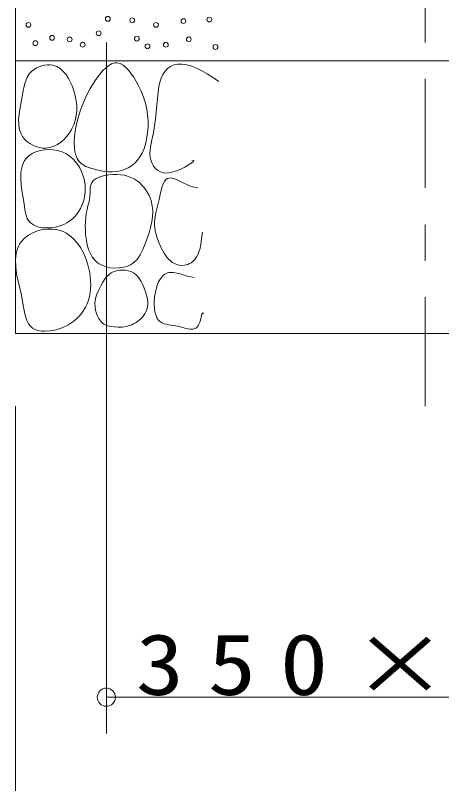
# Model space of a CAD drawing. Units: millimetres on the paper. Extents: x 0 to 420, y -594 to 297.
# Drawn here: x 325.12 to 336.82, y -398.51 to -377.39 of the extents above; entities that cross this region are included whole.
import ezdxf

# ---------------------------------------------------------------- set-up
doc = ezdxf.new("R2010")
doc.units = ezdxf.units.MM
doc.linetypes.add('USER2', pattern=[6, 3, -1, 1, -1])
for name, color, linetype, lineweight in [('0_2', 7, 'Continuous', 13), ('2D_DIMENSION', 7, 'Continuous', 13), ('FOOTING_C', 7, 'USER2', 13), ('HAT', 7, 'Continuous', 13)]:
    doc.layers.add(name, color=color, linetype=linetype, lineweight=lineweight)
doc.styles.add('ＭＳ ゴシック', font='')
doc.styles.get('ＭＳ ゴシック').set_extended_font_data('MS Gothic')

msp = doc.modelspace()

# ---------------------------------------------------------------- linework, layer by layer
at = {"layer": '0_2'}
for p, q in [((325.115, -376.134), (325.115, -386.134)), ((325.115, -378.634), (347.615, -378.634)), ((325.115, -386.134), (347.615, -386.134)), ((327.615, -396.134), (328.115, -396.134))]:
    msp.add_line(p, q, dxfattribs=at)
msp.add_circle((327.615, -396.134), 0.25, dxfattribs=at)
at = {"layer": '2D_DIMENSION'}
for p, q in [((327.615, -378.134), (327.615, -397.134)), ((325.115, -388.134), (325.115, -407.134)), ((328.115, -396.134), (344.615, -396.134))]:
    msp.add_line(p, q, dxfattribs=at)
at = {"layer": 'FOOTING_C'}
msp.add_line((336.365, -331.134), (336.365, -388.634), dxfattribs=at)
at = {"layer": 'HAT'}
for p, q in [((327.759, -378.725), (327.81, -378.706)), ((327.81, -378.706), (327.86, -378.697)), ((327.86, -378.697), (327.911, -378.696)), ((327.911, -378.696), (327.993, -378.716)), ((325.498, -378.999), (325.569, -378.92)), ((325.569, -378.92), (325.628, -378.873)), ((325.628, -378.873), (325.694, -378.832)), ((325.694, -378.832), (325.765, -378.799)), ((325.765, -378.799), (325.841, -378.773)), ((325.841, -378.773), (325.918, -378.756)), ((325.918, -378.756), (325.996, -378.748)), ((325.996, -378.748), (326.072, -378.749)), ((326.072, -378.749), (326.146, -378.76)), ((326.146, -378.76), (326.2, -378.775)), ((326.2, -378.775), (326.251, -378.796)), ((326.251, -378.796), (326.3, -378.822)), ((326.3, -378.822), (326.346, -378.853)), ((326.346, -378.853), (326.431, -378.928)), ((327.418, -379.028), (327.511, -378.917)), ((327.511, -378.917), (327.609, -378.823)), ((327.609, -378.823), (327.709, -378.751)), ((327.709, -378.751), (327.759, -378.725)), ((327.993, -378.716), (328.073, -378.759)), ((328.073, -378.759), (328.152, -378.822)), ((328.152, -378.822), (328.227, -378.9)), ((328.227, -378.9), (328.299, -378.992)), ((329.226, -378.92), (329.168, -379.01)), ((329.293, -378.849), (329.226, -378.92)), ((329.372, -378.792), (329.293, -378.849)), ((329.464, -378.752), (329.372, -378.792)), ((329.569, -378.729), (329.464, -378.752)), ((329.687, -378.727), (329.569, -378.729)), ((329.819, -378.746), (329.687, -378.727)), ((329.964, -378.788), (329.819, -378.746)), ((330.124, -378.856), (329.964, -378.788)), ((330.253, -378.924), (330.124, -378.856)), ((325.399, -379.185), (325.443, -379.088)), ((325.443, -379.088), (325.498, -378.999)), ((326.431, -378.928), (326.507, -379.018)), ((326.507, -379.018), (326.575, -379.12)), ((326.575, -379.12), (326.633, -379.23)), ((327.329, -379.15), (327.418, -379.028)), ((328.299, -378.992), (328.367, -379.092)), ((328.367, -379.092), (328.488, -379.305)), ((329.122, -379.112), (329.086, -379.224)), ((329.168, -379.01), (329.122, -379.112)), ((330.381, -378.999), (330.253, -378.924)), ((330.607, -379.144), (330.381, -378.999)), ((325.318, -379.506), (325.366, -379.289)), ((325.366, -379.289), (325.399, -379.185)), ((326.633, -379.23), (326.682, -379.347)), ((327.173, -379.402), (327.329, -379.15)), ((328.488, -379.305), (328.569, -379.474)), ((329.086, -379.224), (329.059, -379.344)), ((330.702, -379.209), (330.607, -379.144)), ((325.28, -379.722), (325.318, -379.506)), ((326.682, -379.347), (326.724, -379.466)), ((326.724, -379.466), (326.761, -379.604)), ((327.07, -379.595), (327.173, -379.402)), ((328.569, -379.474), (328.635, -379.64)), ((329.059, -379.344), (329.023, -379.596)), ((325.233, -379.976), (325.28, -379.722)), ((326.761, -379.604), (326.787, -379.742)), ((326.787, -379.742), (326.801, -379.879)), ((326.985, -379.781), (327.07, -379.595)), ((328.635, -379.64), (328.686, -379.803)), ((329.023, -379.596), (329.002, -379.851)), ((325.215, -380.108), (325.233, -379.976)), ((326.801, -379.879), (326.801, -380.013)), ((326.852, -380.171), (326.914, -379.969)), ((326.914, -379.969), (326.985, -379.781)), ((328.686, -379.803), (328.724, -379.965)), ((328.724, -379.965), (328.748, -380.126)), ((329.002, -379.851), (328.966, -380.24)), ((325.205, -380.239), (325.215, -380.108)), ((326.788, -380.146), (326.76, -380.275)), ((326.801, -380.013), (326.788, -380.146)), ((326.807, -380.341), (326.852, -380.171)), ((328.748, -380.126), (328.76, -380.289)), ((325.207, -380.367), (325.205, -380.239)), ((325.222, -380.491), (325.207, -380.367)), ((326.76, -380.275), (326.718, -380.402)), ((326.769, -380.519), (326.807, -380.341)), ((328.76, -380.289), (328.758, -380.453)), ((328.966, -380.24), (328.94, -380.43)), ((325.237, -380.551), (325.222, -380.491)), ((325.256, -380.608), (325.237, -380.551)), ((325.281, -380.664), (325.256, -380.608)), ((326.66, -380.524), (326.6, -380.621)), ((326.718, -380.402), (326.66, -380.524)), ((326.741, -380.7), (326.769, -380.519)), ((328.758, -380.453), (328.745, -380.62)), ((328.94, -380.43), (328.905, -380.62)), ((325.312, -380.717), (325.281, -380.664)), ((325.367, -380.788), (325.312, -380.717)), ((325.433, -380.852), (325.367, -380.788)), ((326.451, -380.799), (326.364, -380.874)), ((326.53, -380.714), (326.451, -380.799)), ((326.6, -380.621), (326.53, -380.714)), ((326.729, -380.879), (326.741, -380.7)), ((328.745, -380.62), (328.707, -380.851)), ((328.861, -380.814), (328.824, -381.01)), ((328.905, -380.62), (328.861, -380.814)), ((325.508, -380.908), (325.433, -380.852)), ((325.59, -380.956), (325.508, -380.908)), ((325.677, -380.993), (325.59, -380.956)), ((325.769, -381.02), (325.677, -380.993)), ((325.861, -381.035), (325.769, -381.02)), ((326.063, -381.022), (325.954, -381.037)), ((326.169, -380.988), (326.063, -381.022)), ((326.269, -380.938), (326.169, -380.988)), ((326.364, -380.874), (326.269, -380.938)), ((326.735, -381.049), (326.729, -380.879)), ((328.677, -380.965), (328.64, -381.075)), ((328.707, -380.851), (328.677, -380.965)), ((328.824, -381.01), (328.813, -381.107)), ((325.485, -381.252), (325.576, -381.19)), ((325.576, -381.19), (325.68, -381.141)), ((325.68, -381.141), (325.793, -381.105)), ((325.793, -381.105), (325.912, -381.083)), ((325.954, -381.037), (325.861, -381.035)), ((325.912, -381.083), (326.034, -381.075)), ((326.034, -381.075), (326.156, -381.081)), ((326.156, -381.081), (326.275, -381.101)), ((326.275, -381.101), (326.338, -381.119)), ((326.338, -381.119), (326.399, -381.142)), ((326.399, -381.142), (326.515, -381.199)), ((326.515, -381.199), (326.622, -381.272)), ((326.747, -381.129), (326.735, -381.049)), ((326.766, -381.206), (326.747, -381.129)), ((326.792, -381.277), (326.766, -381.206)), ((328.593, -381.181), (328.537, -381.281)), ((328.64, -381.075), (328.593, -381.181)), ((328.813, -381.107), (328.811, -381.203)), ((328.811, -381.203), (328.819, -381.298)), ((325.308, -381.508), (325.334, -381.443)), ((325.334, -381.443), (325.367, -381.382)), ((325.367, -381.382), (325.408, -381.326)), ((325.408, -381.326), (325.444, -381.287)), ((325.444, -381.287), (325.485, -381.252)), ((326.622, -381.272), (326.718, -381.358)), ((326.718, -381.358), (326.802, -381.457)), ((326.825, -381.342), (326.792, -381.277)), ((326.866, -381.402), (326.825, -381.342)), ((326.916, -381.454), (326.866, -381.402)), ((326.979, -381.502), (326.916, -381.454)), ((328.392, -381.454), (328.306, -381.522)), ((328.47, -381.372), (328.392, -381.454)), ((328.537, -381.281), (328.47, -381.372)), ((328.819, -381.298), (328.841, -381.39)), ((328.841, -381.39), (328.87, -381.464)), ((329.874, -381.501), (329.958, -381.444)), ((329.958, -381.444), (330.007, -381.402)), ((330.012, -381.381), (329.964, -381.39)), ((330.007, -381.402), (330.016, -381.388)), ((330.016, -381.388), (330.012, -381.381)), ((325.265, -381.723), (325.274, -381.649)), ((325.274, -381.649), (325.288, -381.576)), ((325.288, -381.576), (325.308, -381.508)), ((326.802, -381.457), (326.875, -381.565)), ((326.875, -381.565), (326.934, -381.683)), ((327.05, -381.541), (326.979, -381.502)), ((327.128, -381.575), (327.05, -381.541)), ((327.211, -381.602), (327.128, -381.575)), ((327.385, -381.645), (327.211, -381.602)), ((327.558, -381.679), (327.385, -381.645)), ((328, -381.659), (327.889, -381.682)), ((328.108, -381.625), (328, -381.659)), ((328.211, -381.579), (328.108, -381.625)), ((328.306, -381.522), (328.211, -381.579)), ((328.87, -381.464), (328.91, -381.533)), ((328.91, -381.533), (328.961, -381.595)), ((328.961, -381.595), (329.022, -381.648)), ((329.022, -381.648), (329.096, -381.689)), ((329.512, -381.676), (329.641, -381.624)), ((329.641, -381.624), (329.765, -381.563)), ((329.765, -381.563), (329.874, -381.501)), ((325.262, -381.879), (325.265, -381.723)), ((326.934, -381.683), (326.98, -381.807)), ((326.98, -381.807), (327.003, -381.895)), ((327.283, -381.909), (327.337, -381.873)), ((327.337, -381.873), (327.399, -381.844)), ((327.399, -381.844), (327.466, -381.819)), ((327.466, -381.819), (327.538, -381.8)), ((327.538, -381.8), (327.686, -381.775)), ((327.666, -381.692), (327.558, -381.679)), ((327.777, -381.693), (327.666, -381.692)), ((327.686, -381.775), (327.795, -381.765)), ((327.889, -381.682), (327.777, -381.693)), ((327.795, -381.765), (327.9, -381.764)), ((327.9, -381.764), (328.003, -381.77)), ((328.003, -381.77), (328.102, -381.785)), ((328.102, -381.785), (328.197, -381.809)), ((328.197, -381.809), (328.288, -381.842)), ((328.288, -381.842), (328.374, -381.884)), ((329.096, -381.689), (329.181, -381.714)), ((329.181, -381.714), (329.277, -381.723)), ((329.29, -381.871), (329.245, -381.904)), ((329.277, -381.723), (329.387, -381.711)), ((329.327, -381.86), (329.29, -381.871)), ((329.367, -381.857), (329.327, -381.86)), ((329.411, -381.862), (329.367, -381.857)), ((329.387, -381.711), (329.512, -381.676)), ((329.457, -381.874), (329.411, -381.862)), ((329.558, -381.914), (329.457, -381.874)), ((325.272, -382.04), (325.262, -381.879)), ((325.292, -382.202), (325.272, -382.04)), ((327.003, -381.895), (327.02, -381.984)), ((327.02, -381.984), (327.029, -382.075)), ((327.029, -382.075), (327.032, -382.167)), ((327.172, -382.114), (327.184, -382.054)), ((327.184, -382.054), (327.205, -381.999)), ((327.205, -381.999), (327.238, -381.951)), ((327.238, -381.951), (327.283, -381.909)), ((328.374, -381.884), (328.456, -381.935)), ((328.456, -381.935), (328.521, -381.987)), ((328.521, -381.987), (328.583, -382.045)), ((328.583, -382.045), (328.64, -382.108)), ((329.176, -382.019), (329.149, -382.095)), ((329.208, -381.955), (329.176, -382.019)), ((329.245, -381.904), (329.208, -381.955)), ((329.667, -381.966), (329.558, -381.914)), ((329.897, -382.075), (329.667, -381.966)), ((330.013, -382.113), (329.897, -382.075)), ((325.344, -382.513), (325.292, -382.202)), ((327.028, -382.258), (327.017, -382.349)), ((327.032, -382.167), (327.028, -382.258)), ((327.163, -382.382), (327.166, -382.246)), ((327.166, -382.246), (327.172, -382.114)), ((328.64, -382.108), (328.691, -382.176)), ((328.691, -382.176), (328.738, -382.248)), ((328.738, -382.248), (328.779, -382.323)), ((329.105, -382.268), (329.066, -382.448)), ((329.149, -382.095), (329.105, -382.268)), ((330.069, -382.124), (330.013, -382.113)), ((330.124, -382.128), (330.069, -382.124)), ((327, -382.439), (326.975, -382.526)), ((327.017, -382.349), (327, -382.439)), ((327.141, -382.513), (327.155, -382.449)), ((327.155, -382.449), (327.163, -382.382)), ((328.779, -382.323), (328.813, -382.401)), ((328.813, -382.401), (328.841, -382.481)), ((328.841, -382.481), (328.874, -382.625)), ((329.066, -382.448), (328.976, -382.819)), ((325.385, -382.784), (325.344, -382.513)), ((326.906, -382.694), (326.86, -382.773)), ((326.944, -382.612), (326.906, -382.694)), ((326.975, -382.526), (326.944, -382.612)), ((327.084, -382.73), (327.109, -382.621)), ((327.109, -382.621), (327.141, -382.513)), ((328.874, -382.625), (328.887, -382.772)), ((325.399, -382.85), (325.385, -382.784)), ((325.418, -382.913), (325.399, -382.85)), ((325.442, -382.972), (325.418, -382.913)), ((326.75, -382.917), (326.684, -382.981)), ((326.808, -382.847), (326.75, -382.917)), ((326.86, -382.773), (326.808, -382.847)), ((327.048, -382.951), (327.063, -382.84)), ((327.063, -382.84), (327.084, -382.73)), ((328.883, -382.92), (328.863, -383.069)), ((328.887, -382.772), (328.883, -382.92)), ((328.976, -382.819), (328.946, -382.987)), ((325.472, -383.026), (325.442, -382.972)), ((325.511, -383.073), (325.472, -383.026)), ((325.557, -383.114), (325.511, -383.073)), ((325.609, -383.149), (325.557, -383.114)), ((326.464, -383.125), (326.394, -383.155)), ((326.531, -383.09), (326.464, -383.125)), ((326.611, -383.039), (326.531, -383.09)), ((326.684, -382.981), (326.611, -383.039)), ((327.035, -383.178), (327.039, -383.064)), ((327.039, -383.064), (327.048, -382.951)), ((328.863, -383.069), (328.83, -383.219)), ((328.938, -383.071), (328.937, -383.154)), ((328.946, -382.987), (328.938, -383.071)), ((325.594, -383.365), (325.725, -383.314)), ((325.667, -383.178), (325.609, -383.149)), ((325.73, -383.201), (325.667, -383.178)), ((325.725, -383.314), (325.862, -383.28)), ((325.797, -383.217), (325.73, -383.201)), ((325.868, -383.228), (325.797, -383.217)), ((325.862, -383.28), (326.002, -383.262)), ((325.941, -383.234), (325.868, -383.228)), ((326.016, -383.234), (325.941, -383.234)), ((326.002, -383.262), (326.141, -383.263)), ((326.093, -383.228), (326.016, -383.234)), ((326.169, -383.217), (326.093, -383.228)), ((326.141, -383.263), (326.275, -383.282)), ((326.246, -383.202), (326.169, -383.217)), ((326.321, -383.181), (326.246, -383.202)), ((326.275, -383.282), (326.352, -383.304)), ((326.394, -383.155), (326.321, -383.181)), ((326.352, -383.304), (326.426, -383.333)), ((326.426, -383.333), (326.497, -383.368)), ((327.037, -383.293), (327.035, -383.178)), ((327.044, -383.411), (327.037, -383.293)), ((328.83, -383.219), (328.787, -383.369)), ((328.937, -383.154), (328.943, -383.233)), ((328.943, -383.233), (328.955, -383.313)), ((328.955, -383.313), (328.996, -383.474)), ((330.24, -383.471), (330.251, -383.348)), ((330.251, -383.348), (330.253, -383.379)), ((325.28, -383.603), (325.368, -383.51)), ((325.368, -383.51), (325.474, -383.431)), ((325.474, -383.431), (325.594, -383.365)), ((326.497, -383.368), (326.565, -383.41)), ((326.565, -383.41), (326.69, -383.51)), ((326.69, -383.51), (326.802, -383.63)), ((327.056, -383.52), (327.044, -383.411)), ((327.074, -383.63), (327.056, -383.52)), ((328.787, -383.369), (328.681, -383.667)), ((328.996, -383.474), (329.056, -383.636)), ((330.211, -383.676), (330.24, -383.471)), ((325.161, -383.836), (325.191, -383.754)), ((325.191, -383.754), (325.23, -383.676)), ((325.23, -383.676), (325.28, -383.603)), ((326.802, -383.63), (326.9, -383.767)), ((326.9, -383.767), (326.983, -383.917)), ((327.099, -383.737), (327.074, -383.63)), ((327.132, -383.841), (327.099, -383.737)), ((328.681, -383.667), (328.615, -383.826)), ((329.056, -383.636), (329.13, -383.795)), ((330.188, -383.787), (330.211, -383.676)), ((325.126, -384.014), (325.14, -383.923)), ((325.14, -383.923), (325.161, -383.836)), ((326.983, -383.917), (327.053, -384.077)), ((327.174, -383.938), (327.132, -383.841)), ((327.226, -384.029), (327.174, -383.938)), ((328.539, -383.975), (328.495, -384.043)), ((328.615, -383.826), (328.539, -383.975)), ((329.13, -383.795), (329.199, -383.922)), ((329.199, -383.922), (329.279, -384.039)), ((330.098, -384.018), (330.129, -383.959)), ((330.129, -383.959), (330.157, -383.892)), ((330.157, -383.892), (330.188, -383.787)), ((325.12, -384.108), (325.126, -384.014)), ((325.126, -384.301), (325.12, -384.108)), ((327.053, -384.077), (327.109, -384.245)), ((327.289, -384.11), (327.226, -384.029)), ((327.365, -384.18), (327.289, -384.11)), ((327.415, -384.215), (327.365, -384.18)), ((328.39, -384.163), (328.328, -384.212)), ((328.446, -384.106), (328.39, -384.163)), ((328.495, -384.043), (328.446, -384.106)), ((329.279, -384.039), (329.324, -384.091)), ((329.324, -384.091), (329.372, -384.138)), ((329.372, -384.138), (329.425, -384.179)), ((329.425, -384.179), (329.483, -384.212)), ((329.897, -384.214), (329.942, -384.188)), ((329.942, -384.188), (329.985, -384.155)), ((329.985, -384.155), (330.025, -384.116)), ((330.025, -384.116), (330.063, -384.071)), ((330.063, -384.071), (330.098, -384.018)), ((325.15, -384.5), (325.126, -384.301)), ((327.109, -384.245), (327.158, -384.463)), ((327.469, -384.246), (327.415, -384.215)), ((327.586, -384.294), (327.469, -384.246)), ((327.712, -384.325), (327.586, -384.294)), ((327.844, -384.338), (327.712, -384.325)), ((327.82, -384.434), (327.896, -384.41)), ((327.975, -384.333), (327.844, -384.338)), ((327.896, -384.41), (327.975, -384.395)), ((328.103, -384.311), (327.975, -384.333)), ((327.975, -384.395), (328.057, -384.39)), ((328.057, -384.39), (328.138, -384.395)), ((328.222, -384.271), (328.103, -384.311)), ((328.138, -384.395), (328.217, -384.409)), ((328.217, -384.409), (328.292, -384.434)), ((328.277, -384.244), (328.222, -384.271)), ((328.328, -384.212), (328.277, -384.244)), ((329.483, -384.212), (329.569, -384.245)), ((329.569, -384.245), (329.662, -384.261)), ((329.662, -384.261), (329.757, -384.258)), ((329.757, -384.258), (329.851, -384.234)), ((329.851, -384.234), (329.897, -384.214)), ((325.188, -384.699), (325.15, -384.5)), ((327.158, -384.463), (327.173, -384.573)), ((327.173, -384.573), (327.182, -384.684)), ((327.584, -384.624), (327.621, -384.579)), ((327.621, -384.579), (327.66, -384.538)), ((327.66, -384.538), (327.703, -384.501)), ((327.703, -384.501), (327.75, -384.469)), ((327.75, -384.469), (327.82, -384.434)), ((328.292, -384.434), (328.36, -384.469)), ((328.36, -384.469), (328.41, -384.505)), ((328.41, -384.505), (328.456, -384.548)), ((328.456, -384.548), (328.496, -384.596)), ((328.496, -384.596), (328.532, -384.648)), ((329.125, -384.593), (329.098, -384.631)), ((329.154, -384.559), (329.125, -384.593)), ((329.185, -384.53), (329.154, -384.559)), ((329.218, -384.505), (329.185, -384.53)), ((329.253, -384.484), (329.218, -384.505)), ((329.29, -384.469), (329.253, -384.484)), ((329.329, -384.459), (329.29, -384.469)), ((329.37, -384.454), (329.329, -384.459)), ((329.456, -384.457), (329.37, -384.454)), ((329.547, -384.473), (329.456, -384.457)), ((329.642, -384.497), (329.547, -384.473)), ((329.837, -384.555), (329.642, -384.497)), ((329.934, -384.58), (329.837, -384.555)), ((330.028, -384.597), (329.934, -384.58)), ((325.28, -385.078), (325.188, -384.699)), ((327.184, -384.793), (327.179, -384.902)), ((327.182, -384.684), (327.184, -384.793)), ((327.403, -384.936), (327.462, -384.822)), ((327.462, -384.822), (327.519, -384.72)), ((327.519, -384.72), (327.584, -384.624)), ((328.532, -384.648), (328.565, -384.704)), ((328.565, -384.704), (328.595, -384.763)), ((328.595, -384.763), (328.649, -384.886)), ((329.01, -384.813), (328.978, -384.918)), ((329.05, -384.716), (329.01, -384.813)), ((329.098, -384.631), (329.05, -384.716)), ((327.167, -385.009), (327.147, -385.113)), ((327.179, -384.902), (327.167, -385.009)), ((327.353, -385.052), (327.403, -384.936)), ((328.649, -384.886), (328.697, -385.015)), ((328.697, -385.015), (328.718, -385.079)), ((328.954, -385.029), (328.937, -385.143)), ((328.978, -384.918), (328.954, -385.029)), ((325.324, -385.311), (325.28, -385.078)), ((327.119, -385.216), (327.084, -385.315)), ((327.147, -385.113), (327.119, -385.216)), ((327.301, -385.303), (327.307, -385.237)), ((327.307, -385.237), (327.317, -385.173)), ((327.317, -385.173), (327.333, -385.112)), ((327.333, -385.112), (327.353, -385.052)), ((328.718, -385.079), (328.734, -385.144)), ((328.734, -385.144), (328.746, -385.208)), ((328.746, -385.208), (328.753, -385.273)), ((328.929, -385.247), (328.927, -385.349)), ((328.937, -385.143), (328.929, -385.247)), ((325.365, -385.552), (325.324, -385.311)), ((327.04, -385.41), (326.988, -385.502)), ((327.084, -385.315), (327.04, -385.41)), ((327.303, -385.396), (327.301, -385.303)), ((327.317, -385.491), (327.303, -385.396)), ((328.73, -385.46), (328.707, -385.519)), ((328.745, -385.399), (328.73, -385.46)), ((328.752, -385.336), (328.745, -385.399)), ((328.753, -385.273), (328.752, -385.336)), ((328.927, -385.349), (328.933, -385.448)), ((328.933, -385.448), (328.947, -385.541)), ((325.392, -385.667), (325.365, -385.552)), ((325.427, -385.773), (325.392, -385.667)), ((326.858, -385.67), (326.779, -385.746)), ((326.927, -385.588), (326.858, -385.67)), ((326.988, -385.502), (326.927, -385.588)), ((327.341, -385.585), (327.317, -385.491)), ((327.376, -385.673), (327.341, -385.585)), ((327.398, -385.715), (327.376, -385.673)), ((328.644, -385.631), (328.603, -385.683)), ((328.679, -385.576), (328.644, -385.631)), ((328.707, -385.519), (328.679, -385.576)), ((328.947, -385.541), (328.97, -385.626)), ((328.97, -385.626), (329.003, -385.702)), ((330.196, -385.765), (330.226, -385.65)), ((330.226, -385.65), (330.24, -385.606)), ((330.24, -385.606), (330.253, -385.578)), ((330.253, -385.578), (330.261, -385.572)), ((330.261, -385.572), (330.268, -385.571)), ((330.268, -385.571), (330.276, -385.578)), ((330.276, -385.578), (330.285, -385.592)), ((325.475, -385.867), (325.427, -385.773)), ((325.537, -385.944), (325.475, -385.867)), ((326.692, -385.816), (326.551, -385.904)), ((326.779, -385.746), (326.692, -385.816)), ((327.422, -385.754), (327.398, -385.715)), ((327.449, -385.79), (327.422, -385.754)), ((327.478, -385.822), (327.449, -385.79)), ((327.51, -385.852), (327.478, -385.822)), ((327.545, -385.876), (327.51, -385.852)), ((327.582, -385.897), (327.545, -385.876)), ((328.362, -385.871), (328.313, -385.893)), ((328.41, -385.845), (328.362, -385.871)), ((328.456, -385.816), (328.41, -385.845)), ((328.509, -385.776), (328.456, -385.816)), ((328.558, -385.732), (328.509, -385.776)), ((328.603, -385.683), (328.558, -385.732)), ((329.003, -385.702), (329.022, -385.735)), ((329.022, -385.735), (329.045, -385.766)), ((329.045, -385.766), (329.07, -385.793)), ((329.07, -385.793), (329.098, -385.816)), ((329.098, -385.816), (329.146, -385.845)), ((329.146, -385.845), (329.2, -385.866)), ((329.2, -385.866), (329.259, -385.882)), ((329.259, -385.882), (329.323, -385.894)), ((330.135, -385.92), (330.157, -385.88)), ((330.157, -385.88), (330.178, -385.826)), ((330.178, -385.826), (330.196, -385.765)), ((325.586, -385.984), (325.537, -385.944)), ((325.641, -386.017), (325.586, -385.984)), ((325.703, -386.042), (325.641, -386.017)), ((325.769, -386.059), (325.703, -386.042)), ((325.841, -386.07), (325.769, -386.059)), ((325.915, -386.074), (325.841, -386.07)), ((326.072, -386.064), (325.915, -386.074)), ((326.235, -386.03), (326.072, -386.064)), ((326.396, -385.976), (326.235, -386.03)), ((326.551, -385.904), (326.396, -385.976)), ((327.622, -385.912), (327.582, -385.897)), ((327.725, -385.939), (327.622, -385.912)), ((327.831, -385.956), (327.725, -385.939)), ((327.94, -385.962), (327.831, -385.956)), ((328.049, -385.957), (327.94, -385.962)), ((328.157, -385.941), (328.049, -385.957)), ((328.21, -385.928), (328.157, -385.941)), ((328.262, -385.913), (328.21, -385.928)), ((328.313, -385.893), (328.262, -385.913)), ((329.323, -385.894), (329.461, -385.915)), ((329.461, -385.915), (329.611, -385.944)), ((329.611, -385.944), (329.771, -385.989)), ((329.771, -385.989), (329.849, -386.008)), ((329.849, -386.008), (329.924, -386.019)), ((329.924, -386.019), (329.959, -386.02)), ((329.959, -386.02), (329.993, -386.016)), ((329.993, -386.016), (330.026, -386.009)), ((330.026, -386.009), (330.057, -385.996)), ((330.057, -385.996), (330.085, -385.977)), ((330.085, -385.977), (330.111, -385.952)), ((330.111, -385.952), (330.135, -385.92))]:
    msp.add_line(p, q, dxfattribs=at)
for centre in [(327.654, -377.483), (330.443, -377.504), (325.473, -377.651), (328.325, -377.525), (328.975, -377.651), (329.73, -377.546), (327.403, -377.881), (326.123, -378.007), (326.606, -378.049), (328.451, -378.028), (329.877, -378.049), (325.662, -378.154), (326.962, -378.196), (328.745, -378.238), (329.248, -378.196), (330.611, -378.259)]:
    msp.add_circle(centre, 0.0663, dxfattribs=at)

# ---------------------------------------------------------------- texts
at = {"layer": '2D_DIMENSION', "insert": (328.425, -396.1), "char_height": 1.686, "attachment_point": 7, "style": 'ＭＳ ゴシック'}
msp.add_mtext('\\T1.5;\\W1.15;350×350', dxfattribs=at)

doc.saveas('drawing.dxf')
